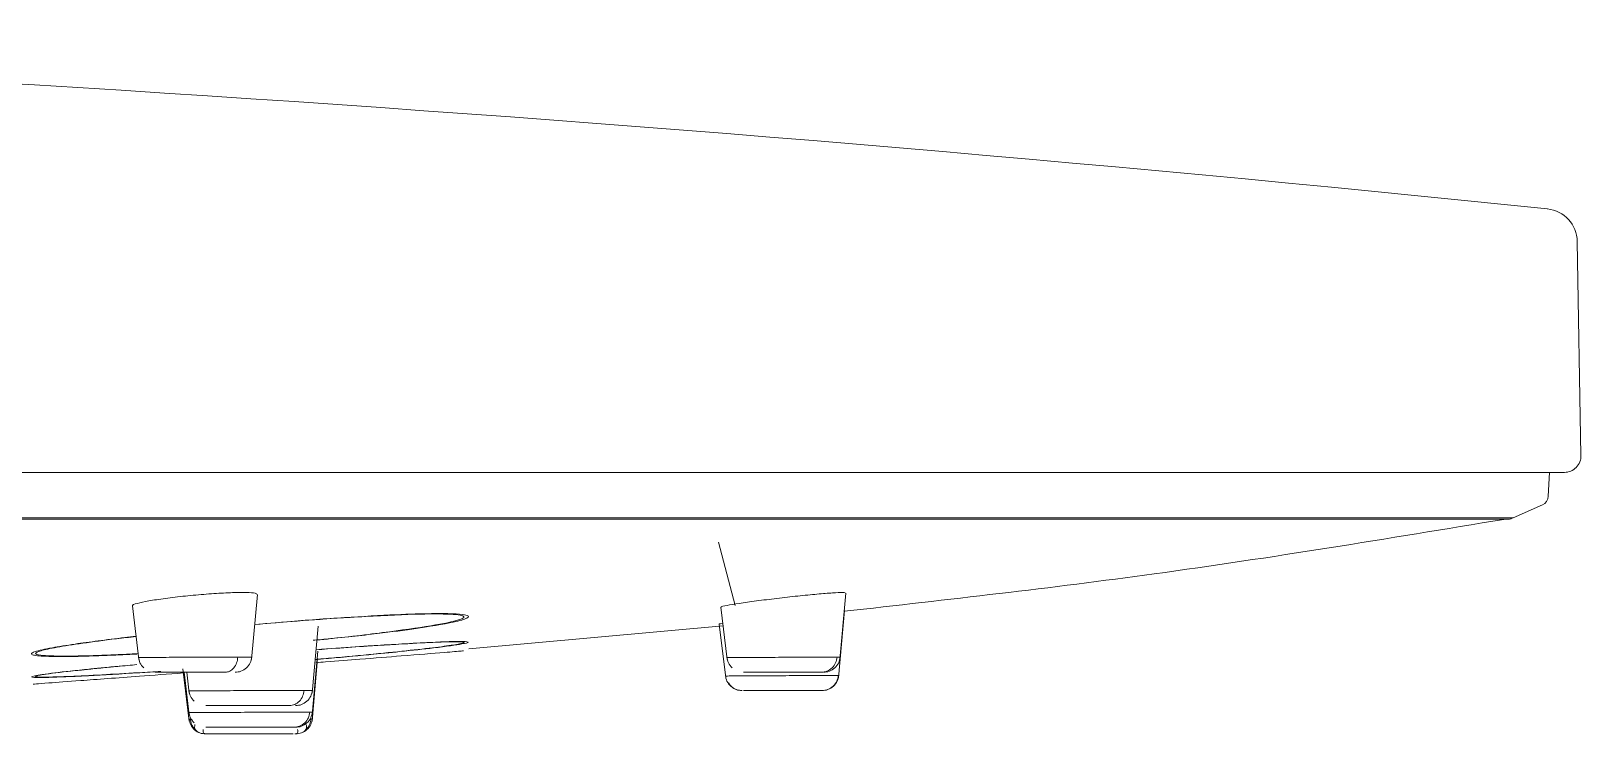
# Model space of a CAD drawing. Extents: x -6207 to -5787, y -4608 to -3937.
# Drawn here: x -5941.29 to -5931.98, y -4093.3 to -4089.08 of the extents above; entities that cross this region are included whole.
import ezdxf

# ---------------------------------------------------------------- set-up
doc = ezdxf.new("R2010")
doc.units = 0
doc.header["$LTSCALE"] = 7
doc.layers.get('0').update_dxf_attribs({"color": 2, "linetype": 'CONTINUOUS'})

msp = doc.modelspace()

# ---------------------------------------------------------------- linework, layer by layer
at = {"color": 8, "linetype": 'Continuous', "lineweight": 15}
for p, q in [((-5932.18404, -4090.14848), (-5932.18361, -4090.14848)), ((-5932.00462, -4090.34393), (-5932.00419, -4090.34393)), ((-5932.38948, -4092.00247), (-5976.09053, -4092.00247)), ((-5932.41765, -4092.01098), (-5976.06236, -4092.01098)), ((-5936.44354, -4092.94832), (-5936.44201, -4092.94832)), ((-5940.32345, -4093.21177), (-5940.34121, -4093.21177)), ((-5939.60261, -4093.16833), (-5939.61586, -4093.16831)), ((-5939.60101, -4093.20832), (-5939.6124, -4093.20832))]:
    msp.add_line(p, q, dxfattribs=at)
at = {"color": 7, "linetype": 'Continuous', "lineweight": 15}
for p, q in [((-5931.98178, -4091.62784), (-5932.00419, -4090.34393)), ((-5932.17055, -4091.7296), (-5954.24, -4091.7296)), ((-5932.17807, -4091.87308), (-5932.17055, -4091.7296)), ((-5932.38948, -4092.00247), (-5932.21374, -4091.92481)), ((-5937.16258, -4092.14793), (-5937.06077, -4092.52932)), ((-5939.96621, -4092.85283), (-5939.93037, -4092.46254)), ((-5936.43195, -4092.85274), (-5936.39668, -4092.45391)), ((-5940.68178, -4092.53064), (-5940.64362, -4092.85283)), ((-5937.14764, -4092.53896), (-5937.10942, -4092.85274)), ((-5936.44082, -4092.96205), (-5936.40539, -4092.55767)), ((-5939.60273, -4093.05425), (-5939.56674, -4092.65361)), ((-5938.66168, -4092.78891), (-5937.13409, -4092.65023)), ((-5937.15796, -4092.6399), (-5937.11844, -4092.96205)), ((-5939.60245, -4093.1839), (-5939.56878, -4092.80207)), ((-5939.60227, -4093.22265), (-5939.56928, -4092.84566)), ((-5940.37851, -4092.90798), (-5940.33988, -4093.22265)), ((-5940.37084, -4092.92961), (-5940.33979, -4093.1839)), ((-5940.35499, -4092.92961), (-5940.33998, -4093.05425)), ((-5937.11844, -4092.96205), (-5937.11844, -4092.9621)), ((-5936.44083, -4092.9621), (-5936.44082, -4092.96205))]:
    msp.add_line(p, q, dxfattribs=at)
for centre, radius, start, end in [((-5954.24, -4303.71282), 214.7003, 84.103541, 88.5524666), ((-5932.20416, -4090.34741), 0.2, 1, 84.103541), ((-5932.08176, -4091.6296), 0.1, 270, 1), ((-5932.23799, -4091.86994), 0.06, 293.839098, 357), ((-5932.43798, -4091.89271), 0.12, 279.756055, 293.839098), ((-5939.4327, -4092.49099), 0.11247, 276.528261, 282.3173), ((-5938.74877, -4092.20259), 0.54417, 272.950654, 275.582693), ((-5941.25199, -4092.45921), 0.48415, 273.361182, 276.151667)]:
    msp.add_arc(centre, radius, start, end, dxfattribs=at)
for points, knots in [([(-5976.39824, -4091.7296), (-5976.38093, -4091.7296), (-5976.34571, -4091.7296), (-5976.05465, -4091.7296), (-5975.57204, -4091.7296), (-5974.87059, -4091.7296), (-5973.95101, -4091.7296), (-5972.81438, -4091.7296), (-5971.47062, -4091.7296), (-5969.93622, -4091.7296), (-5968.23426, -4091.7296), (-5966.3931, -4091.7296), (-5964.44487, -4091.7296), (-5962.4237, -4091.7296), (-5960.36385, -4091.7296), (-5958.29803, -4091.7296), (-5956.25607, -4091.7296), (-5954.24, -4091.7296), (-5952.22394, -4091.7296), (-5950.18197, -4091.7296), (-5948.11616, -4091.7296), (-5946.05631, -4091.7296), (-5944.03513, -4091.7296), (-5942.08691, -4091.7296), (-5940.24575, -4091.7296), (-5938.54379, -4091.7296), (-5937.00939, -4091.7296), (-5935.66563, -4091.7296), (-5934.529, -4091.7296), (-5933.60941, -4091.7296), (-5932.90797, -4091.7296), (-5932.42536, -4091.7296), (-5932.1343, -4091.7296), (-5932.09908, -4091.7296), (-5932.08176, -4091.7296)], [0, 0, 0, 0, 0.0286421, 0.0582483, 0.0887341, 0.1199938, 0.1519013, 0.1843126, 0.2170687, 0.25, 0.2829313, 0.3156874, 0.3480988, 0.3800062, 0.4112659, 0.4417517, 0.4713579, 0.5, 0.5286421, 0.5582484, 0.5887341, 0.6199937, 0.6519013, 0.6843126, 0.7170687, 0.75, 0.7829313, 0.8156874, 0.8480987, 0.8800063, 0.9112659, 0.9417517, 0.9713579, 1, 1, 1, 1]), ([(-5936.40635, -4092.5633), (-5935.78547, -4092.49347), (-5934.46023, -4092.34444), (-5933.14444, -4092.12708), (-5932.4451, -4092.01155)], [0, 0, 0, 0, 0.4685081, 1, 1, 1, 1]), ([(-5939.93327, -4092.46228), (-5939.93467, -4092.45955), (-5939.93776, -4092.45358), (-5939.98038, -4092.45078), (-5940.03995, -4092.45009), (-5940.11658, -4092.45217), (-5940.23664, -4092.45976), (-5940.36475, -4092.4714), (-5940.48634, -4092.48587), (-5940.58897, -4092.50148), (-5940.65608, -4092.51618), (-5940.68617, -4092.5262), (-5940.67938, -4092.52961), (-5940.67819, -4092.53021)], [0, 0, 0, 0, 0.0895208, 0.1960534, 0.2291726, 0.3352053, 0.4412279, 0.5475524, 0.6544545, 0.7618792, 0.8695487, 0.9770771, 1, 1, 1, 1]), ([(-5936.40119, -4092.45351), (-5936.40087, -4092.45231), (-5936.4004, -4092.45057), (-5936.42489, -4092.45016), (-5936.4714, -4092.45214), (-5936.56647, -4092.45977), (-5936.68426, -4092.4714), (-5936.81238, -4092.48589), (-5936.93619, -4092.50141), (-5937.04244, -4092.51645), (-5937.11505, -4092.52874), (-5937.14966, -4092.53639), (-5937.14424, -4092.53798), (-5937.14287, -4092.53838)], [0, 0, 0, 0, 0.0731691, 0.1063784, 0.2126959, 0.3190017, 0.4256115, 0.5328004, 0.6405132, 0.7484727, 0.8562901, 0.9636542, 1, 1, 1, 1]), ([(-5937.13583, -4092.6359), (-5937.13672, -4092.63601), (-5937.15705, -4092.63859), (-5937.15714, -4092.63921), (-5937.15722, -4092.63981)], [0, 0, 0, 0, 0.0435731, 1, 1, 1, 1]), ([(-5939.5794, -4092.79461), (-5939.55634, -4092.79284), (-5939.39696, -4092.7806), (-5939.21513, -4092.76819), (-5939.10455, -4092.76224), (-5939.08231, -4092.76104)], [0, 0, 0, 0, 0.1190452, 0.8228434, 1, 1, 1, 1]), ([(-5939.57936, -4092.79411), (-5939.57826, -4092.79402), (-5939.41565, -4092.78117), (-5939.22491, -4092.76843), (-5939.09003, -4092.76087), (-5939.06291, -4092.75935)], [0, 0, 0, 0, 0.0054453, 0.8000068, 1, 1, 1, 1]), ([(-5940.64534, -4092.8375), (-5940.64324, -4092.84954), (-5940.63887, -4092.87451), (-5940.62197, -4092.89348), (-5940.61322, -4092.90331)], [0, 0, 0, 0, 0.4819483, 1, 1, 1, 1]), ([(-5940.04845, -4092.83831), (-5940.05017, -4092.85009), (-5940.05375, -4092.87449), (-5940.07149, -4092.90496), (-5940.09592, -4092.92576), (-5940.11458, -4092.92835), (-5940.12358, -4092.92961)], [0, 0, 0, 0, 0.2411397, 0.4999404, 0.7587766, 1, 1, 1, 1]), ([(-5939.99694, -4092.90331), (-5939.98819, -4092.89348), (-5939.9713, -4092.87451), (-5939.96693, -4092.84954), (-5939.96483, -4092.8375)], [0, 0, 0, 0, 0.5180289, 1, 1, 1, 1]), ([(-5939.57913, -4092.87169), (-5939.55964, -4092.87018), (-5939.46607, -4092.86289), (-5939.28807, -4092.84879), (-5939.02348, -4092.82765), (-5938.82316, -4092.81153), (-5938.70985, -4092.80229), (-5938.69614, -4092.80118), (-5938.69241, -4092.80088)], [0, 0, 0, 0, 0.04220766, 0.20260694, 0.42175319, 0.72690604, 0.92563971, 1, 1, 1, 1]), ([(-5937.11118, -4092.8375), (-5937.10907, -4092.84954), (-5937.1047, -4092.87451), (-5937.08781, -4092.89348), (-5937.07906, -4092.90331)], [0, 0, 0, 0, 0.4819711, 1, 1, 1, 1]), ([(-5936.44918, -4092.83831), (-5936.45134, -4092.85009), (-5936.45581, -4092.87449), (-5936.47806, -4092.90496), (-5936.50869, -4092.92576), (-5936.53208, -4092.92835), (-5936.54336, -4092.92961)], [0, 0, 0, 0, 0.24113, 0.4999343, 0.7587654, 1, 1, 1, 1]), ([(-5936.46273, -4092.90331), (-5936.45398, -4092.89348), (-5936.43709, -4092.87451), (-5936.43272, -4092.84954), (-5936.43061, -4092.8375)], [0, 0, 0, 0, 0.5180403, 1, 1, 1, 1]), ([(-5941.2775, -4093.00025), (-5941.27306, -4092.99992), (-5941.26243, -4092.99914), (-5941.17422, -4092.99273), (-5940.99167, -4092.97928), (-5940.69605, -4092.95747), (-5940.4681, -4092.94004), (-5940.37195, -4092.93289), (-5940.37045, -4092.93278)], [0, 0, 0, 0, 0.1115248, 0.2668769, 0.5080254, 0.8086113, 0.9970208, 1, 1, 1, 1]), ([(-5940.72412, -4092.88977), (-5940.74534, -4092.89172), (-5940.83947, -4092.90041), (-5940.9375, -4092.91013), (-5940.99648, -4092.91665), (-5941.00867, -4092.91799)], [0, 0, 0, 0, 0.1875465, 0.8321347, 1, 1, 1, 1]), ([(-5940.94127, -4092.9106), (-5940.91454, -4092.90781), (-5940.83667, -4092.89969), (-5940.72686, -4092.88976), (-5940.65476, -4092.88323)], [0, 0, 0, 0, 0.343434, 1, 1, 1, 1]), ([(-5940.91943, -4092.90905), (-5940.85647, -4092.90249), (-5940.78084, -4092.89461), (-5940.67292, -4092.88503), (-5940.65485, -4092.88342)], [0, 0, 0, 0, 0.8325224, 1, 1, 1, 1]), ([(-5940.12358, -4092.92961), (-5940.14683, -4092.92961), (-5940.19354, -4092.92961), (-5940.28787, -4092.92961), (-5940.38327, -4092.92961), (-5940.46657, -4092.92961), (-5940.52767, -4092.92961), (-5940.53929, -4092.92961), (-5940.54511, -4092.92961)], [0, 0, 0, 0, 0.1656478, 0.332669, 0.4994127, 0.6662638, 0.8331548, 1, 1, 1, 1]), ([(-5939.99694, -4092.90331), (-5940.00749, -4092.91117), (-5940.02786, -4092.92635), (-5940.05312, -4092.92853), (-5940.0653, -4092.92958)], [0, 0, 0, 0, 0.51796461, 1, 1, 1, 1]), ([(-5937.12013, -4092.94751), (-5937.11802, -4092.95955), (-5937.11365, -4092.98452), (-5937.09676, -4093.00349), (-5937.08801, -4093.01331)], [0, 0, 0, 0, 0.4819597, 1, 1, 1, 1]), ([(-5937.12013, -4092.94751), (-5937.11802, -4092.95955), (-5937.11365, -4092.98452), (-5937.09676, -4093.00349), (-5937.08801, -4093.01331)], [0, 0, 0, 0, 0.48195967, 1, 1, 1, 1]), ([(-5936.44201, -4092.94832), (-5936.44944, -4092.94832), (-5936.46554, -4092.94831), (-5936.52662, -4092.94849), (-5936.59621, -4092.94885), (-5936.66247, -4092.94917), (-5936.73869, -4092.94962), (-5936.82164, -4092.95008), (-5936.90312, -4092.9505), (-5936.9748, -4092.95095), (-5937.03152, -4092.95128), (-5937.08393, -4092.9516), (-5937.1207, -4092.95171), (-5937.11838, -4092.95176), (-5937.11732, -4092.95178)], [0, 0, 0, 0, 0.09979578, 0.21613054, 0.28081372, 0.34968316, 0.42273614, 0.49997722, 0.58111109, 0.65681543, 0.7270759, 0.79188221, 0.90465015, 1, 1, 1, 1]), ([(-5937.01103, -4092.92961), (-5937.00553, -4092.92961), (-5936.99456, -4092.92961), (-5936.93392, -4092.92961), (-5936.85122, -4092.92961), (-5936.75537, -4092.92961), (-5936.66268, -4092.92961), (-5936.58423, -4092.92961), (-5936.55695, -4092.92961), (-5936.54336, -4092.92961)], [0, 0, 0, 0, 0.1432057, 0.2861319, 0.4290957, 0.5720323, 0.7148794, 0.8579407, 1, 1, 1, 1]), ([(-5936.54093, -4093.03959), (-5936.52908, -4093.03835), (-5936.50452, -4093.03577), (-5936.47236, -4093.01496), (-5936.449, -4092.9845), (-5936.4443, -4092.96009), (-5936.44203, -4092.94832)], [0, 0, 0, 0, 0.2412032, 0.5000513, 0.7588603, 1, 1, 1, 1]), ([(-5936.46273, -4092.90331), (-5936.47328, -4092.91117), (-5936.49365, -4092.92635), (-5936.51891, -4092.92853), (-5936.53109, -4092.92958)], [0, 0, 0, 0, 0.5179811, 1, 1, 1, 1]), ([(-5936.47167, -4093.01331), (-5936.46292, -4093.00349), (-5936.44603, -4092.98452), (-5936.44166, -4092.95955), (-5936.43956, -4092.94751)], [0, 0, 0, 0, 0.5180403, 1, 1, 1, 1]), ([(-5936.47167, -4093.01331), (-5936.46292, -4093.00349), (-5936.44603, -4092.98452), (-5936.44166, -4092.95955), (-5936.43956, -4092.94751)], [0, 0, 0, 0, 0.5180403, 1, 1, 1, 1]), ([(-5940.34191, -4093.03751), (-5940.33981, -4093.04955), (-5940.33544, -4093.07452), (-5940.31855, -4093.09349), (-5940.3098, -4093.10332)], [0, 0, 0, 0, 0.4819711, 1, 1, 1, 1]), ([(-5939.65093, -4093.0383), (-5939.65291, -4093.05008), (-5939.657, -4093.07449), (-5939.67737, -4093.10497), (-5939.70543, -4093.12574), (-5939.72684, -4093.12834), (-5939.73717, -4093.12959)], [0, 0, 0, 0, 0.2412837, 0.5000648, 0.7588146, 1, 1, 1, 1]), ([(-5939.63335, -4093.10332), (-5939.6246, -4093.09349), (-5939.60771, -4093.07452), (-5939.60334, -4093.04955), (-5939.60124, -4093.03751)], [0, 0, 0, 0, 0.5180289, 1, 1, 1, 1]), ([(-5937.01966, -4093.03959), (-5937.03183, -4093.03854), (-5937.05709, -4093.03635), (-5937.07746, -4093.02118), (-5937.08801, -4093.01331)], [0, 0, 0, 0, 0.4820354, 1, 1, 1, 1]), ([(-5937.01966, -4093.03959), (-5937.03183, -4093.03854), (-5937.05709, -4093.03635), (-5937.07746, -4093.02118), (-5937.08801, -4093.01331)], [0, 0, 0, 0, 0.4820354, 1, 1, 1, 1]), ([(-5937.01154, -4093.03959), (-5936.99957, -4093.03959), (-5936.97564, -4093.03959), (-5936.90019, -4093.03959), (-5936.8091, -4093.03959), (-5936.71269, -4093.03959), (-5936.62732, -4093.03959), (-5936.56282, -4093.03959), (-5936.54821, -4093.03959), (-5936.54093, -4093.03959)], [0, 0, 0, 0, 0.1432035, 0.2861338, 0.4290913, 0.5720294, 0.7148758, 0.8579392, 1, 1, 1, 1]), ([(-5936.47167, -4093.01331), (-5936.48222, -4093.02118), (-5936.50259, -4093.03635), (-5936.52785, -4093.03854), (-5936.54003, -4093.03959)], [0, 0, 0, 0, 0.51794419, 1, 1, 1, 1]), ([(-5940.23979, -4093.12959), (-5940.24048, -4093.12959), (-5940.24184, -4093.12959), (-5940.19138, -4093.12959), (-5940.11052, -4093.12959), (-5940.00743, -4093.12959), (-5939.89974, -4093.12959), (-5939.80068, -4093.12959), (-5939.75829, -4093.12959), (-5939.73717, -4093.12959)], [0, 0, 0, 0, 0.14321651, 0.28615327, 0.42912778, 0.57208241, 0.71494211, 0.85802387, 1, 1, 1, 1]), ([(-5939.63335, -4093.10332), (-5939.6439, -4093.11118), (-5939.66427, -4093.12636), (-5939.68953, -4093.12854), (-5939.70171, -4093.12959)], [0, 0, 0, 0, 0.51796461, 1, 1, 1, 1]), ([(-5940.34171, -4093.1675), (-5940.3396, -4093.17954), (-5940.33523, -4093.20451), (-5940.31834, -4093.22348), (-5940.30958, -4093.2333)], [0, 0, 0, 0, 0.4819483, 1, 1, 1, 1]), ([(-5940.34118, -4093.21177), (-5940.33856, -4093.22327), (-5940.33314, -4093.24703), (-5940.30945, -4093.27621), (-5940.27763, -4093.29597), (-5940.25357, -4093.29842), (-5940.24196, -4093.29961)], [0, 0, 0, 0, 0.2429045, 0.5016914, 0.7596369, 1, 1, 1, 1]), ([(-5940.33522, -4093.20751), (-5940.33298, -4093.2194), (-5940.32954, -4093.23765), (-5940.31665, -4093.25932), (-5940.30772, -4093.26862), (-5940.30322, -4093.27331)], [0, 0, 0, 0, 0.4807985, 0.7380837, 1, 1, 1, 1]), ([(-5939.61589, -4093.16831), (-5939.61808, -4093.18008), (-5939.62263, -4093.20449), (-5939.64521, -4093.23495), (-5939.67631, -4093.25575), (-5939.70005, -4093.25835), (-5939.71151, -4093.2596)], [0, 0, 0, 0, 0.24113184, 0.49994444, 0.75877891, 1, 1, 1, 1]), ([(-5939.63313, -4093.2333), (-5939.64367, -4093.24117), (-5939.66404, -4093.25637), (-5939.6893, -4093.25855), (-5939.70148, -4093.2596)], [0, 0, 0, 0, 0.5180449, 1, 1, 1, 1]), ([(-5939.70063, -4093.29961), (-5939.6887, -4093.29835), (-5939.66397, -4093.29576), (-5939.63158, -4093.27496), (-5939.60805, -4093.2445), (-5939.60332, -4093.22009), (-5939.60104, -4093.20832)], [0, 0, 0, 0, 0.2412352, 0.5000634, 0.7588696, 1, 1, 1, 1]), ([(-5939.63966, -4093.27331), (-5939.6352, -4093.26862), (-5939.62636, -4093.25932), (-5939.61363, -4093.23765), (-5939.61032, -4093.2194), (-5939.60816, -4093.20751)], [0, 0, 0, 0, 0.26194188, 0.51921563, 1, 1, 1, 1]), ([(-5939.63313, -4093.2333), (-5939.62438, -4093.22348), (-5939.60749, -4093.20451), (-5939.60312, -4093.17954), (-5939.60101, -4093.1675)], [0, 0, 0, 0, 0.51802888, 1, 1, 1, 1]), ([(-5940.30656, -4093.24348), (-5940.30784, -4093.25434), (-5940.31031, -4093.27542), (-5940.28775, -4093.28746), (-5940.27681, -4093.29329)], [0, 0, 0, 0, 0.5153701, 1, 1, 1, 1]), ([(-5940.2365, -4093.29958), (-5940.24401, -4093.29847), (-5940.25984, -4093.29614), (-5940.25707, -4093.28117), (-5940.25561, -4093.27331)], [0, 0, 0, 0, 0.4748191, 1, 1, 1, 1]), ([(-5940.24196, -4093.29961), (-5940.23791, -4093.29961), (-5940.22977, -4093.29961), (-5940.16744, -4093.29961), (-5940.07771, -4093.29961), (-5939.97132, -4093.29961), (-5939.86431, -4093.29961), (-5939.77662, -4093.29961), (-5939.72453, -4093.29961), (-5939.71742, -4093.29961), (-5939.71602, -4093.29961)], [0, 0, 0, 0, 0.1371684, 0.2755404, 0.4136401, 0.5517744, 0.6898855, 0.8279138, 0.9661544, 1, 1, 1, 1]), ([(-5940.24042, -4093.2596), (-5940.23258, -4093.2596), (-5940.21692, -4093.2596), (-5940.14468, -4093.2596), (-5940.04915, -4093.2596), (-5939.94073, -4093.2596), (-5939.83789, -4093.2596), (-5939.75284, -4093.2596), (-5939.72525, -4093.2596), (-5939.71151, -4093.2596)], [0, 0, 0, 0, 0.14321552, 0.2861501, 0.42912358, 0.57207892, 0.71493882, 0.85802155, 1, 1, 1, 1]), ([(-5939.69044, -4093.27331), (-5939.68836, -4093.28117), (-5939.68441, -4093.29614), (-5939.69951, -4093.29847), (-5939.70668, -4093.29958)], [0, 0, 0, 0, 0.5252789, 1, 1, 1, 1]), ([(-5939.66571, -4093.29329), (-5939.65498, -4093.28732), (-5939.63284, -4093.27499), (-5939.63625, -4093.25338), (-5939.63801, -4093.24224)], [0, 0, 0, 0, 0.4846706, 1, 1, 1, 1])]:
    msp.add_open_spline(points, degree=3, knots=knots, dxfattribs=at)
at = {"color": 8, "linetype": 'Continuous', "lineweight": 15}
for points, knots in [([(-5939.41991, -4092.60273), (-5939.29548, -4092.59552), (-5939.04689, -4092.5811), (-5938.79254, -4092.57718), (-5938.67337, -4092.58852), (-5938.69841, -4092.61347), (-5938.86855, -4092.64943), (-5939.16568, -4092.6908), (-5939.4278, -4092.72205), (-5939.58313, -4092.73601), (-5939.5959, -4092.73715)], [0, 0, 0, 0, 0.141307, 0.2823051, 0.4232555, 0.5642023, 0.7051937, 0.8462588, 0.987367, 1, 1, 1, 1]), ([(-5939.4087, -4092.60087), (-5939.30074, -4092.5945), (-5939.09938, -4092.58262), (-5938.88784, -4092.57637), (-5938.75198, -4092.57722), (-5938.66397, -4092.58505), (-5938.65289, -4092.60163), (-5938.7535, -4092.63079), (-5938.95617, -4092.66475), (-5939.24626, -4092.70273), (-5939.46074, -4092.72467), (-5939.57416, -4092.73627)], [0, 0, 0, 0, 0.1199198, 0.2236584, 0.3079984, 0.393314, 0.5247022, 0.6294292, 0.7808158, 0.884089, 1, 1, 1, 1]), ([(-5939.94694, -4092.643), (-5939.86065, -4092.63567), (-5939.67813, -4092.62017), (-5939.50906, -4092.60875), (-5939.41991, -4092.60273)], [0, 0, 0, 0, 0.4727223, 1, 1, 1, 1]), ([(-5939.94689, -4092.64243), (-5939.88167, -4092.63668), (-5939.69518, -4092.62025), (-5939.52158, -4092.60851), (-5939.4087, -4092.60087)], [0, 0, 0, 0, 0.3497567, 1, 1, 1, 1]), ([(-5940.65566, -4092.81981), (-5940.69323, -4092.82171), (-5940.76865, -4092.82553), (-5940.87173, -4092.82978), (-5940.966, -4092.83283), (-5941.0502, -4092.83462), (-5941.12383, -4092.83517), (-5941.19057, -4092.83421), (-5941.2451, -4092.83144), (-5941.28267, -4092.82597), (-5941.29355, -4092.8176), (-5941.27304, -4092.80664), (-5941.22732, -4092.79454), (-5941.15266, -4092.77959), (-5941.04222, -4092.76177), (-5940.89043, -4092.74099), (-5940.76459, -4092.7251), (-5940.68248, -4092.7158), (-5940.66015, -4092.71326)], [0, 0, 0, 0, 0.0498825, 0.1001386, 0.1500593, 0.2003183, 0.2518526, 0.3034282, 0.3689076, 0.4339027, 0.511712, 0.5903108, 0.6567064, 0.7170451, 0.8152262, 0.8935905, 0.9710639, 1, 1, 1, 1]), ([(-5940.64783, -4092.81729), (-5940.6941, -4092.81975), (-5940.82335, -4092.82663), (-5940.99388, -4092.83185), (-5941.14816, -4092.83285), (-5941.24278, -4092.82773), (-5941.2733, -4092.81674), (-5941.23964, -4092.80057), (-5941.14406, -4092.77985), (-5940.98713, -4092.75528), (-5940.82195, -4092.73303), (-5940.69955, -4092.71912), (-5940.65999, -4092.71462)], [0, 0, 0, 0, 0.06168684, 0.17229359, 0.28291183, 0.39353537, 0.50418788, 0.61490876, 0.7256045, 0.83632601, 0.94710099, 1, 1, 1, 1]), ([(-5938.69583, -4092.74419), (-5938.67934, -4092.74549), (-5938.64909, -4092.74789), (-5938.70075, -4092.76069), (-5938.83742, -4092.77969), (-5939.05016, -4092.80312), (-5939.27808, -4092.82567), (-5939.45398, -4092.84207), (-5939.57017, -4092.85187), (-5939.58466, -4092.8531)], [0, 0, 0, 0, 0.17047799, 0.31272516, 0.5342885, 0.69567648, 0.81647171, 0.97710507, 1, 1, 1, 1]), ([(-5938.72076, -4092.74605), (-5938.70551, -4092.74716), (-5938.675, -4092.74938), (-5938.71471, -4092.7599), (-5938.81529, -4092.775), (-5938.97968, -4092.79449), (-5939.19669, -4092.81688), (-5939.4023, -4092.83649), (-5939.53907, -4092.84817), (-5939.58078, -4092.85174)], [0, 0, 0, 0, 0.1552472, 0.31052707, 0.46576414, 0.62104622, 0.77642912, 0.93182242, 1, 1, 1, 1]), ([(-5939.08231, -4092.76104), (-5939.00811, -4092.75669), (-5938.83472, -4092.74651), (-5938.76223, -4092.74622), (-5938.72076, -4092.74605)], [0, 0, 0, 0, 0.4279316, 1, 1, 1, 1]), ([(-5939.06291, -4092.75935), (-5939.00316, -4092.75579), (-5938.82387, -4092.7451), (-5938.74705, -4092.74455), (-5938.69583, -4092.74419)], [0, 0, 0, 0, 0.3332452, 1, 1, 1, 1]), ([(-5940.04843, -4092.83831), (-5940.07419, -4092.83831), (-5940.13001, -4092.83831), (-5940.22722, -4092.83849), (-5940.31594, -4092.83883), (-5940.38927, -4092.8392), (-5940.46274, -4092.8396), (-5940.53483, -4092.84009), (-5940.5922, -4092.84053), (-5940.63595, -4092.841), (-5940.64074, -4092.8412), (-5940.64347, -4092.84132)], [0, 0, 0, 0, 0.1291338, 0.2797647, 0.3635576, 0.4527862, 0.5474605, 0.6475794, 0.7668188, 0.8668223, 1, 1, 1, 1]), ([(-5939.96593, -4092.83862), (-5939.96562, -4092.83861), (-5939.96218, -4092.83843), (-5939.9835, -4092.83832), (-5940.02792, -4092.83831), (-5940.04843, -4092.83831)], [0, 0, 0, 0, 0.0506863, 0.5616665, 1, 1, 1, 1]), ([(-5936.44915, -4092.83831), (-5936.46378, -4092.83831), (-5936.49547, -4092.83831), (-5936.57272, -4092.83849), (-5936.65244, -4092.83883), (-5936.72415, -4092.8392), (-5936.80257, -4092.8396), (-5936.8853, -4092.84008), (-5936.96264, -4092.84051), (-5937.02568, -4092.84098), (-5937.06896, -4092.84124), (-5937.10284, -4092.84152), (-5937.10731, -4092.8416), (-5937.11004, -4092.84165)], [0, 0, 0, 0, 0.1115219, 0.2415258, 0.3138092, 0.3907675, 0.4724036, 0.5587217, 0.6544803, 0.7417038, 0.8203646, 0.8904464, 1, 1, 1, 1]), ([(-5936.43171, -4092.83834), (-5936.43137, -4092.83834), (-5936.42488, -4092.83834), (-5936.43734, -4092.83833), (-5936.44915, -4092.83831)], [0, 0, 0, 0, 0.0529557, 1, 1, 1, 1]), ([(-5940.51149, -4092.92379), (-5940.55399, -4092.92663), (-5940.71795, -4092.93762), (-5940.92104, -4092.94899), (-5941.11563, -4092.95807), (-5941.24359, -4092.96141), (-5941.31476, -4092.95858), (-5941.25599, -4092.94823), (-5941.2236, -4092.94253)], [0, 0, 0, 0, 0.07229466, 0.27892616, 0.41165707, 0.57090254, 0.76352779, 1, 1, 1, 1]), ([(-5940.61917, -4092.92996), (-5940.69466, -4092.9346), (-5940.85311, -4092.94434), (-5941.04297, -4092.95375), (-5941.18495, -4092.95863), (-5941.25922, -4092.95789), (-5941.27285, -4092.95237), (-5941.22436, -4092.94451), (-5941.20011, -4092.94057)], [0, 0, 0, 0, 0.1539709, 0.3231583, 0.4922247, 0.6614055, 0.8306756, 1, 1, 1, 1]), ([(-5941.2236, -4092.94253), (-5941.17563, -4092.93623), (-5941.10708, -4092.92724), (-5940.97956, -4092.91444), (-5940.94127, -4092.9106)], [0, 0, 0, 0, 0.6998081, 1, 1, 1, 1]), ([(-5941.20011, -4092.94057), (-5941.15009, -4092.93388), (-5941.08526, -4092.9252), (-5940.95027, -4092.91206), (-5940.91943, -4092.90905)], [0, 0, 0, 0, 0.7715206, 1, 1, 1, 1]), ([(-5939.6509, -4093.0383), (-5939.67329, -4093.0383), (-5939.72179, -4093.03829), (-5939.81847, -4093.03847), (-5939.91186, -4093.03882), (-5939.99228, -4093.03918), (-5940.07655, -4093.03962), (-5940.16232, -4093.0401), (-5940.23817, -4093.04052), (-5940.3054, -4093.04105), (-5940.34262, -4093.04134), (-5940.33817, -4093.04146), (-5940.33709, -4093.04149)], [0, 0, 0, 0, 0.11968475, 0.25930276, 0.33696774, 0.41967135, 0.50742482, 0.60022157, 0.70683839, 0.80113399, 0.95186506, 1, 1, 1, 1]), ([(-5939.60579, -4093.03856), (-5939.60301, -4093.03846), (-5939.59785, -4093.03828), (-5939.63415, -4093.03829), (-5939.6509, -4093.0383)], [0, 0, 0, 0, 0.53860924, 1, 1, 1, 1]), ([(-5937.10153, -4092.9924), (-5937.09627, -4093.00024), (-5937.08407, -4093.0184), (-5937.05395, -4093.03584), (-5937.03021, -4093.03837), (-5937.01876, -4093.03959)], [0, 0, 0, 0, 0.2819285, 0.6536127, 1, 1, 1, 1]), ([(-5939.61586, -4093.16831), (-5939.63007, -4093.16831), (-5939.66085, -4093.1683), (-5939.74123, -4093.1685), (-5939.82584, -4093.1688), (-5939.90288, -4093.16917), (-5939.98808, -4093.16961), (-5940.07846, -4093.17007), (-5940.16402, -4093.17051), (-5940.2349, -4093.17097), (-5940.28638, -4093.17126), (-5940.32578, -4093.17156), (-5940.3465, -4093.17158), (-5940.34035, -4093.17169), (-5940.3399, -4093.1717)], [0, 0, 0, 0, 0.10957613, 0.23740305, 0.30850058, 0.38422221, 0.46455876, 0.54951323, 0.64227918, 0.72740664, 0.80486832, 0.87465373, 0.99073246, 1, 1, 1, 1])]:
    msp.add_open_spline(points, degree=3, knots=knots, dxfattribs=at)

doc.saveas('drawing.dxf')
